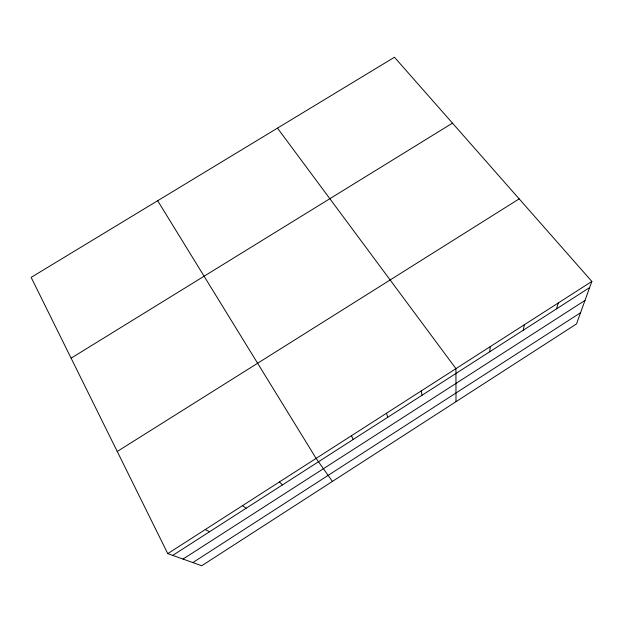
<?xml version="1.0" encoding="UTF-8"?>
<svg xmlns="http://www.w3.org/2000/svg" width="623" height="623" viewBox="0 0 623 623"><rect width="100%" height="100%" fill="white"/><g stroke="black" fill="none" stroke-linecap="round" stroke-linejoin="round"><path stroke-width="0.93" d="M489.717 351.769L490.278 346.606M523.25 330.229L524.379 324.723M556.549 308.837L558.231 302.988M591.85 281.417L576.516 323.898L201.727 565.754L167.766 553.621L31.15 277.383L394.46 57.246L591.85 281.417L167.766 553.621M183.006 559.065L584.989 300.418M192.834 562.577L580.543 312.738M172.735 555.397L589.615 287.6M117.249 451.473L519.169 198.877M71.108 358.178L452.477 123.136M205.271 529.55L209.577 531.731M242.495 505.658L246.147 508.236M279.447 481.937L282.453 484.912M277.484 128.128L455.943 368.652L455.997 401.671M332.402 481.423L316.118 458.403L157.674 200.723M351.45 435.718L353.225 439.456M386.533 413.205L387.708 417.301M421.358 390.847L421.95 395.301"/></g></svg>
